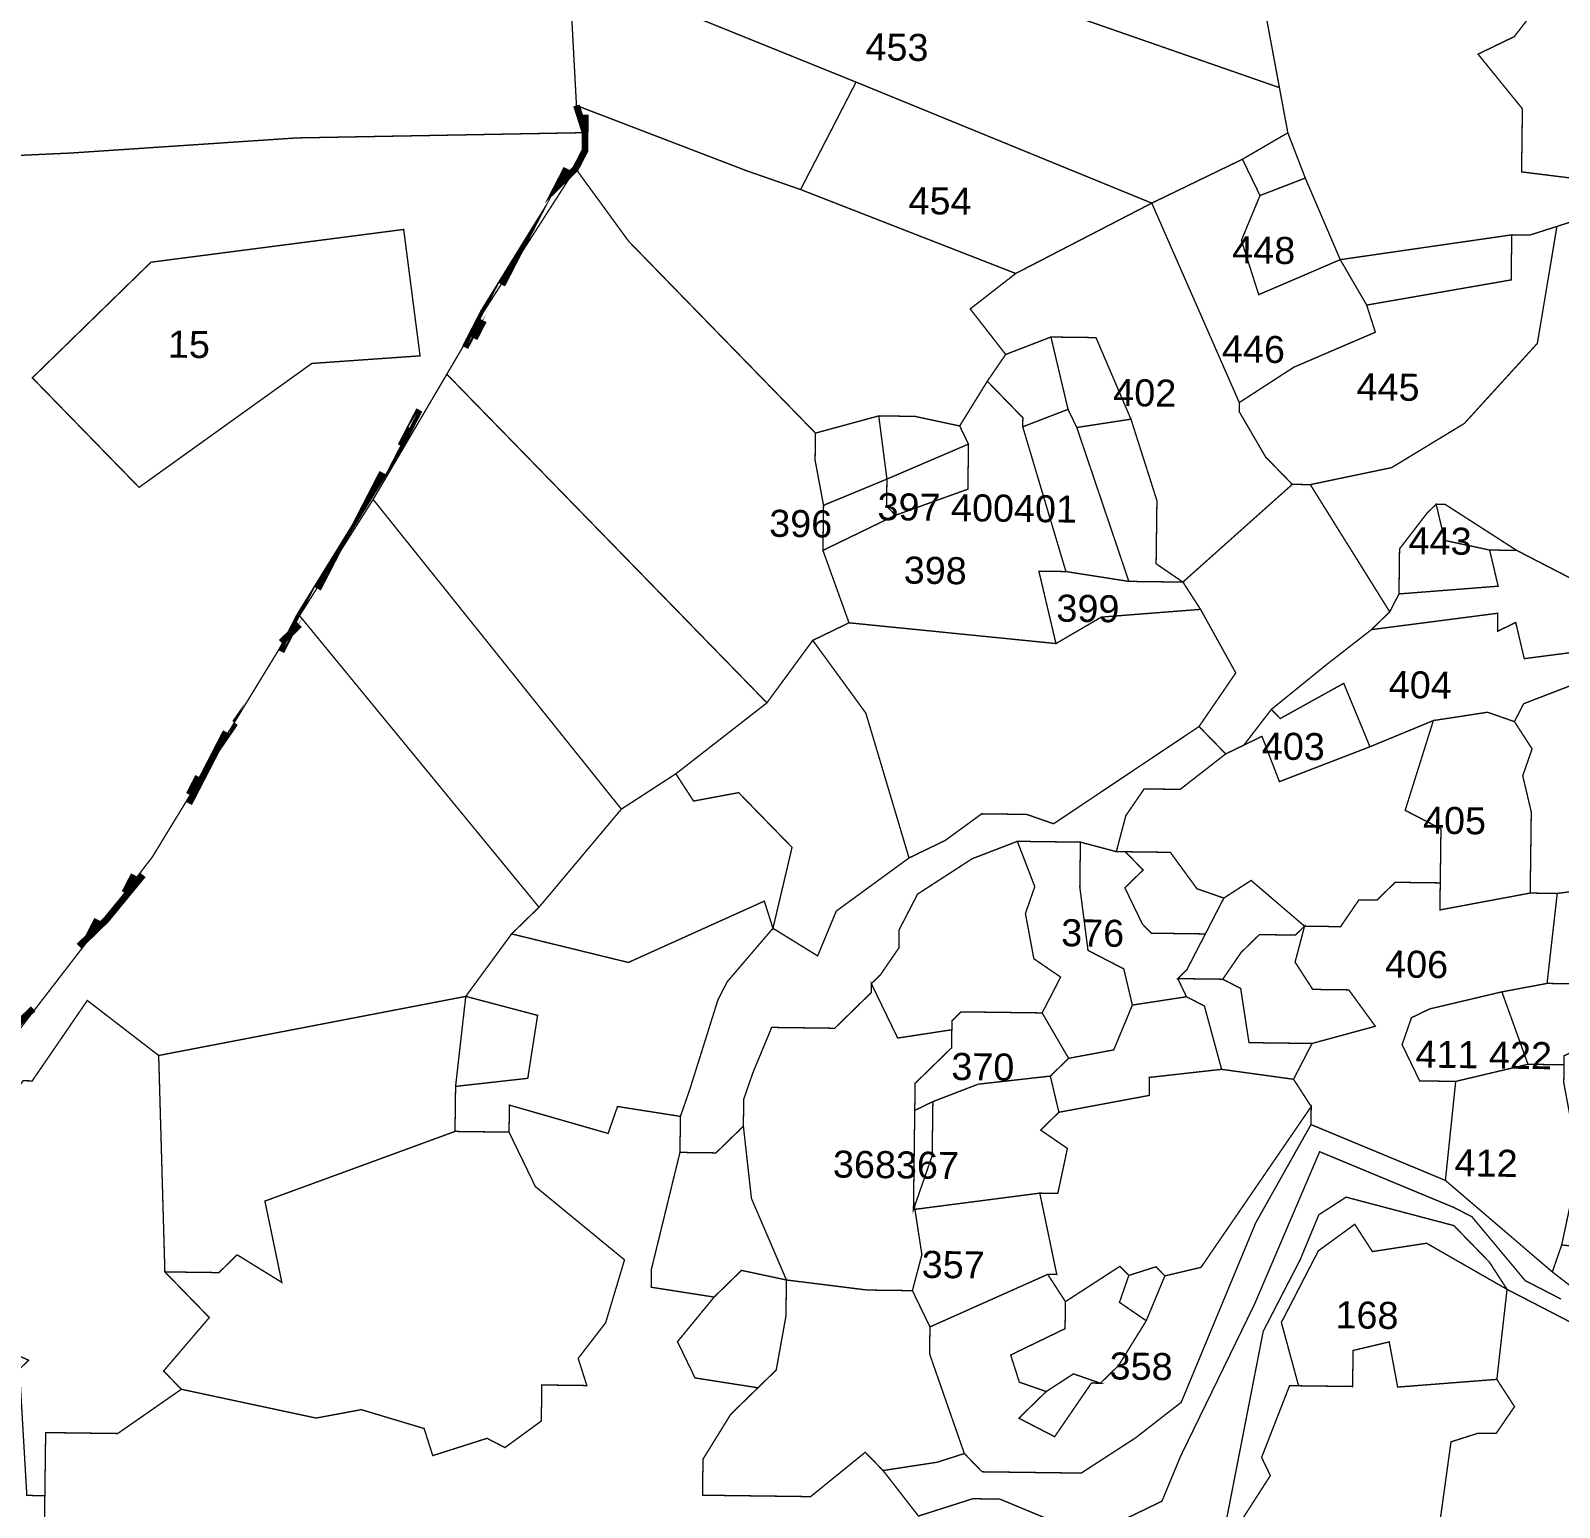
# Model space of a CAD drawing. Header units: metres. Extents: x 259278 to 277237, y 2171369 to 2185379.
# Drawn here: x 266817 to 267490, y 2172549 to 2173199 of the extents above; entities that cross this region are included whole.
import ezdxf

# ---------------------------------------------------------------- set-up
doc = ezdxf.new("R2010")
doc.units = ezdxf.units.M
doc.header["$MEASUREMENT"] = 0
for name, color, linetype in [('SURVEY NO.', 7, 'Continuous'), ('SURVEY PLOT BOUNDARY', 35, 'Continuous'), ('VILLAGE BOUNDARY', 212, 'Continuous')]:
    doc.layers.add(name, color=color, linetype=linetype)
doc.styles.add('PDF Arial', font='arial.ttf')

msp = doc.modelspace()

# ---------------------------------------------------------------- linework, layer by layer
at = {"layer": 'SURVEY PLOT BOUNDARY', "lineweight": 18, "const_width": 0.5947216958835666}
for points in [[(267281.99419415, 2173987.503391743), (267269.7403887808, 2173959.904528379), (267261.554095149, 2173940.18368268), (267216.554867357, 2173833.701440573), (267175.7262689173, 2173743.026746273), (267154.5637606978, 2173640.199754238), (267142.3616386056, 2173616.565695763), (267053.1888750494, 2173467.038022518), (267047.1607036293, 2173308.497376919), (267050.8152448833, 2173284.65694952), (267054.0054628551, 2173225.133266926), (267057.1955971122, 2173165.609503746), (267061.005022943, 2173153.663492203), (266934.0997024477, 2173151.349646568), (266834.8920453787, 2173144.709846497), (266767.4493983388, 2173141.622113228)], [(267508.7506611645, 2173131.97431922), (267473.1247073114, 2173136.403456688), (267473.4859119058, 2173164.157098293), (267453.9746246636, 2173188.203896284), (267469.9344904423, 2173195.927221537), (267482.0334937871, 2173211.631667137)], [(266767.4493983388, 2173141.622113228), (266834.8920453787, 2173144.709846497), (266934.0997024477, 2173151.349646568), (267061.005022943, 2173153.663492203), (267060.9018216431, 2173145.73388052), (267056.8343925476, 2173137.855862141), (267016.3669997752, 2173074.934891462), (267000.1491318047, 2173047.387619495), (266967.7132306993, 2172992.29307723), (266935.3290128708, 2172941.163339615), (266870.5089754462, 2172834.938975811), (266785.8163647354, 2172725.007852554)], [(267494.5877141356, 2172957.677635193), (267470.957479775, 2172969.881607533), (267439.502073735, 2172990.118376493), (267435.5378459394, 2172990.169969797), (267431.5221001208, 2172986.256756067), (267419.4231792986, 2172970.552309513), (267419.165176034, 2172950.728279591), (267415.0977469087, 2172942.850260973), (267380.1426015794, 2172998.821876049), (267415.9233573973, 2173006.287155867), (267447.8947700262, 2173025.698446274), (267480.0726678073, 2173060.968958855), (267488.6717667282, 2173112.408251762), (267500.6159681678, 2173116.2182796)], [(267516.618409723, 2172822.564594984), (267488.8175449371, 2172818.960936785), (267476.9250267446, 2172819.115714073), (267477.3894326389, 2172854.798967361), (267473.6316074729, 2172870.709784269), (267477.7506372333, 2172882.552608967), (267469.9770662487, 2172894.550211906), (267474.0444127023, 2172902.428231955), (267493.9685052037, 2172910.099881172)], [(266822.8781131506, 2172526.25154829), (266823.239317745, 2172554.005189896), (266823.6005223393, 2172581.758831263), (266855.314014256, 2172581.346090555), (266883.3211990297, 2172600.808973789), (266922.8597800434, 2172592.363437176), (266942.6290705502, 2172588.140668631), (266962.5015623271, 2172591.847512245), (266990.1476251483, 2172583.556752443), (266993.9570509791, 2172571.610741615), (267005.9011698067, 2172575.420770407), (267017.8452886343, 2172579.23079896), (267025.7220609486, 2172575.162807941), (267041.7335262597, 2172586.850856543), (267041.9399288893, 2172602.710080385), (267061.760820061, 2172602.45211792), (267057.9514768422, 2172614.398127794), (267070.0503976047, 2172630.102574348), (267078.3399762511, 2172657.75311327), (267058.7254877687, 2172673.870299339), (267039.1109991968, 2172689.987485409), (267027.5280849636, 2172713.931098223), (267027.6828869581, 2172725.825516224), (267071.1340124309, 2172713.363581419), (267075.2530422211, 2172725.206406355), (267102.9506230652, 2172720.880453587), (267102.8474217355, 2172712.950841665), (267102.7442204356, 2172705.021229982), (267090.1808937788, 2172653.633529902), (267090.0776924789, 2172645.703918219), (267117.7753559351, 2172641.377964497), (267101.6606056094, 2172621.760222673), (267109.3825759888, 2172605.797813654), (267137.0802394152, 2172601.47186017), (267125.0329193175, 2172589.732219696), (267112.8823152781, 2172570.062968016), (267112.6759126484, 2172554.203744173), (267160.2460679412, 2172553.584634304), (267184.2891901135, 2172573.099108458), (267192.1142792106, 2172565.066312551), (267207.7130219042, 2172545.035912514), (267231.6012595594, 2172552.65596962), (267243.4938603044, 2172552.501191378), (267282.9292399883, 2172536.126042843), (267314.8490519226, 2172551.572526693), (267323.0354281366, 2172571.293371439), (267355.6260497272, 2172638.28241539), (267384.2524423897, 2172705.322969675), (267443.4055119157, 2172680.760246992), (267451.28228423, 2172676.692255735), (267474.7061985433, 2172648.629058599), (267490.4596606195, 2172640.493077517)], [(267490.4596606195, 2172640.493077517), (267474.7061985433, 2172648.629058599), (267451.28228423, 2172676.692255735), (267443.4055119157, 2172680.760246992), (267384.2524423897, 2172705.322969675), (267355.6260497272, 2172638.28241539), (267323.0354281366, 2172571.293371439), (267314.8490519226, 2172551.572526693), (267282.9292399883, 2172536.126042843), (267243.4938603044, 2172552.501191378), (267231.6012595594, 2172552.65596962), (267207.7130219042, 2172545.035912514), (267192.1142792106, 2172565.066312551), (267215.9509987831, 2172568.721562862), (267227.8951176107, 2172572.531591654), (267235.72028929, 2172564.498794556), (267279.3262167871, 2172563.931277514), (267303.3177383542, 2172579.480945587), (267323.3450320661, 2172595.082206964), (267356.0904556215, 2172673.965668917), (267380.4430991709, 2172717.268979549), (267439.5961686671, 2172692.706256866), (267486.6503174007, 2172652.439087391), (267502.3521787822, 2172640.338300228)], [(267537.6170095801, 2172608.155437231), (267466.7262249291, 2172644.767437935), (267458.9526539445, 2172656.765040874), (267443.302310586, 2172672.830635071), (267395.8870398402, 2172685.344161749), (267383.8912377954, 2172677.56932807), (267375.7049441338, 2172657.848482609), (267359.4353918433, 2172626.336323023), (267342.4435140789, 2172539.316961527)], [(267342.3403127491, 2172531.387349844), (267362.5740091503, 2172562.847834826), (267358.7129826546, 2172570.829039812), (267371.0183061063, 2172602.39270997), (267374.9825338721, 2172602.341116905), (267398.7675702274, 2172602.031562328), (267398.973972857, 2172617.890786171), (267414.8823194504, 2172621.649221659), (267418.5884613693, 2172601.773599863), (267462.2459895313, 2172605.170888901), (267470.0195604861, 2172593.173285961), (267461.9363856018, 2172581.382053375), (267454.008095175, 2172581.48523736), (267442.063893795, 2172577.675209761), (267433.3099929094, 2172514.341498852)]]:
    msp.add_lwpolyline(points, dxfattribs=at)
for points in [[(267232.4541076124, 2173532.118144274), (267111.1035287976, 2173347.319957018), (267355.437777251, 2173233.106656313), (267366.5562844574, 2173173.479707718), (267153.4195225239, 2173247.632290363), (267050.8152448833, 2173284.65694952), (267047.1607036293, 2173308.497376919), (267053.1888750494, 2173467.038022518), (267142.3616386056, 2173616.565695763), (267173.7138433456, 2173588.399314642)], [(267366.5562844574, 2173173.479707718), (267370.2625089884, 2173153.60408473), (267350.2868158817, 2173141.967629433), (267310.3870303333, 2173122.659524679), (267180.2398911417, 2173175.904554844), (267109.2459051907, 2173204.586943388), (267054.0054628551, 2173225.133266926), (267050.8152448833, 2173284.65694952), (267153.4195225239, 2173247.632290363)], [(267482.3946983814, 2173239.385308743), (267482.0334937871, 2173211.631667137), (267469.9344904423, 2173195.927221537), (267453.9746246636, 2173188.203896284), (267473.4859119058, 2173164.157098293), (267473.1247073114, 2173136.403456688), (267508.7506611645, 2173131.97431922), (267500.6159681678, 2173116.2182796), (267488.6717667282, 2173112.408251762), (267476.7276478708, 2173108.598222971), (267468.7992749214, 2173108.701408148), (267393.3251361549, 2173097.787246943), (267377.9327961206, 2173133.676871061), (267370.2625089884, 2173153.60408473), (267366.5562844574, 2173173.479707718), (267355.437777251, 2173233.106656313), (267355.6441798806, 2173248.965880156), (267371.4493251443, 2173244.794703722), (267383.1870413423, 2173232.745508671), (267422.8804242909, 2173236.19438982), (267450.6812064946, 2173239.79804945)], [(267180.2398911417, 2173175.904554844), (267155.8356469572, 2173128.636437654), (267132.1538119614, 2173136.875604391), (267057.1955971122, 2173165.609503746), (267054.0054628551, 2173225.133266926), (267109.2459051907, 2173204.586943388)], [(267310.3870303333, 2173122.659524679), (267250.5115516186, 2173091.71496439), (267155.8356469572, 2173128.636437654), (267180.2398911417, 2173175.904554844)], [(267155.8356469572, 2173128.636437654), (267250.5115516186, 2173091.71496439), (267230.4842578471, 2173076.113703012), (267246.0829179585, 2173056.083304167), (267237.9997430146, 2173044.292071342), (267225.8492215276, 2173024.622818947), (267206.0799310505, 2173028.845587492), (267190.2232676744, 2173029.051956654), (267162.3708022535, 2173021.483492136), (267080.2067062259, 2173105.827858925), (267056.8343925476, 2173137.855862141), (267060.9018216431, 2173145.73388052), (267061.005022943, 2173153.663492203), (267057.1955971122, 2173165.609503746), (267132.1538119614, 2173136.875604391)], [(267377.9327961206, 2173133.676871061), (267358.008703649, 2173126.005221367), (267350.2868158817, 2173141.967629433), (267370.2625089884, 2173153.60408473)], [(267358.008703649, 2173126.005221367), (267349.8224099874, 2173106.284376144), (267357.4410964549, 2173082.392356396), (267393.3251361549, 2173097.787246943), (267404.959651053, 2173077.808440208), (267408.7689942718, 2173065.862430334), (267372.8850371242, 2173050.467538357), (267348.8935981691, 2173034.917869091), (267310.3870303333, 2173122.659524679), (267350.2868158817, 2173141.967629433)], [(267161.1839871705, 2172930.292955637), (267141.0018903315, 2172902.797194004), (267000.1491318047, 2173047.387619495), (267016.3669997752, 2173074.934891462), (267056.8343925476, 2173137.855862141), (267080.2067062259, 2173105.827858925), (267162.3708022535, 2173021.483492136), (267162.2160002589, 2173009.589074373), (267165.9221422076, 2172989.713453054), (267165.664138943, 2172969.889423132), (267177.1438518167, 2172938.016198397)], [(267393.3251361549, 2173097.787246943), (267357.4410964549, 2173082.392356396), (267349.8224099874, 2173106.284376144), (267358.008703649, 2173126.005221367), (267377.9327961206, 2173133.676871061)], [(267348.8935981691, 2173034.917869091), (267348.841997534, 2173030.953063011), (267360.4765124321, 2173010.974256277), (267372.2142286003, 2172998.925061226), (267324.0764661133, 2172955.931305885), (267312.2871492803, 2172964.015695095), (267312.6483538747, 2172991.769336462), (267301.2202415764, 2173027.607367277), (267285.8279015422, 2173063.496990919), (267266.0070103705, 2173063.754953384), (267246.0829179585, 2173056.083304167), (267230.4842578471, 2173076.113703012), (267250.5115516186, 2173091.71496439), (267310.3870303333, 2173122.659524679)], [(266869.9503920376, 2173096.66784358), (266817.7452830374, 2173045.796068668), (266864.6962304413, 2172997.599287033), (266940.7380590141, 2173052.126312494), (266988.3597323596, 2173055.472009659), (266981.1538511515, 2173111.082477093)], [(266869.9503920376, 2173096.66784358), (266981.1538511515, 2173111.082477093), (266988.3597323596, 2173055.472009659), (266940.7380590141, 2173052.126312494), (266864.6962304413, 2172997.599287033), (266817.7452830374, 2173045.796068668)], [(267380.1426015794, 2172998.821876049), (267372.2142286003, 2172998.925061226), (267360.4765124321, 2173010.974256277), (267348.841997534, 2173030.953063011), (267348.8935981691, 2173034.917869091), (267372.8850371242, 2173050.467538357), (267408.7689942718, 2173065.862430334), (267404.959651053, 2173077.808440208), (267468.5412716568, 2173088.877378702), (267468.7992749214, 2173108.701408148), (267476.7276478708, 2173108.598222971), (267488.6717667282, 2173112.408251762), (267480.0726678073, 2173060.968958855), (267447.8947700262, 2173025.698446274), (267415.9233573973, 2173006.287155867)], [(267404.959651053, 2173077.808440208), (267393.3251361549, 2173097.787246943), (267468.7992749214, 2173108.701408148), (267468.5412716568, 2173088.877378702)], [(267273.52257815, 2173031.933320522), (267253.5984856486, 2173024.261671305), (267253.6500863135, 2173028.226477385), (267237.9997430146, 2173044.292071342), (267246.0829179585, 2173056.083304167), (267266.0070103705, 2173063.754953384)], [(267301.2202415764, 2173027.607367277), (267277.3835220039, 2173023.952116728), (267273.52257815, 2173031.933320522), (267266.0070103705, 2173063.754953384), (267285.8279015422, 2173063.496990919)], [(267141.0018903315, 2172902.797194004), (267100.9473028183, 2172871.594671249), (267076.9558638632, 2172856.045002222), (266967.7132306993, 2172992.29307723), (267000.1491318047, 2173047.387619495)], [(267253.5984856486, 2173024.261671305), (267272.5937663317, 2172960.566813946), (267260.7012481391, 2172960.721591234), (267268.2168158889, 2172928.899958372), (267177.1438518167, 2172938.016198397), (267165.664138943, 2172969.889423132), (267197.5839508474, 2172985.335907221), (267229.4522447288, 2172996.817584276), (267229.7102480233, 2173016.641614199), (267225.8492215276, 2173024.622818947), (267237.9997430146, 2173044.292071342), (267253.6500863135, 2173028.226477385)], [(267193.8262082934, 2173001.246723175), (267165.9221422076, 2172989.713453054), (267162.2160002589, 2173009.589074373), (267162.3708022535, 2173021.483492136), (267190.2232676744, 2173029.051956654)], [(267225.8492215276, 2173024.622818947), (267229.7102480233, 2173016.641614199), (267193.8262082934, 2173001.246723175), (267190.2232676744, 2173029.051956654), (267206.0799310505, 2173028.845587492)], [(267300.2914297879, 2172956.240860224), (267272.5937663317, 2172960.566813946), (267253.5984856486, 2173024.261671305), (267273.52257815, 2173031.933320522), (267277.3835220039, 2173023.952116728)], [(267324.0764661133, 2172955.931305885), (267300.2914297879, 2172956.240860224), (267277.3835220039, 2173023.952116728), (267301.2202415764, 2173027.607367277), (267312.6483538747, 2172991.769336462), (267312.2871492803, 2172964.015695095)], [(267197.5839508474, 2172985.335907221), (267193.6714063287, 2172989.352305412), (267193.8262082934, 2173001.246723175), (267229.7102480233, 2173016.641614199), (267229.4522447288, 2172996.817584276)], [(267197.5839508474, 2172985.335907221), (267165.664138943, 2172969.889423132), (267165.9221422076, 2172989.713453054), (267193.8262082934, 2173001.246723175), (267193.6714063287, 2172989.352305412)], [(267415.0977469087, 2172942.850260973), (267407.0661726296, 2172935.023834229), (267387.0388788581, 2172919.42257309), (267362.9958381653, 2172899.908015251), (267350.8969174027, 2172884.203568697), (267342.9169437289, 2172880.341948032), (267331.179227531, 2172892.391143084), (267347.3455785215, 2172915.973690987), (267331.8500371277, 2172943.933702946), (267324.0764661133, 2172955.931305885), (267372.2142286003, 2172998.925061226), (267380.1426015794, 2172998.821876049)], [(267076.9558638632, 2172856.045002222), (267040.710619539, 2172812.896469593), (266935.3290128708, 2172941.163339615), (266967.7132306993, 2172992.29307723)], [(267459.0649615824, 2172970.036384583), (267462.8227041662, 2172954.125568867), (267419.165176034, 2172950.728279591), (267419.4231792986, 2172970.552309513), (267431.5221001208, 2172986.256756067), (267435.5378459394, 2172990.169969797), (267439.2956711054, 2172974.259152889)], [(267470.957479775, 2172969.881607533), (267459.0649615824, 2172970.036384583), (267439.2956711054, 2172974.259152889), (267435.5378459394, 2172990.169969797), (267439.502073735, 2172990.118376493)], [(267470.957479775, 2172969.881607533), (267494.5877141356, 2172957.677635193), (267502.1032818854, 2172925.856002331), (267474.3024170697, 2172922.252344131), (267470.5446745455, 2172938.163159847), (267462.5647009015, 2172934.301539183), (267462.6679022014, 2172942.231151104), (267407.0661726296, 2172935.023834229), (267415.0977469087, 2172942.850260973), (267419.165176034, 2172950.728279591), (267462.8227041662, 2172954.125568867), (267459.0649615824, 2172970.036384583)], [(267324.0764661133, 2172955.931305885), (267331.8500371277, 2172943.933702946), (267288.1925090253, 2172940.53641367), (267268.2168158889, 2172928.899958372), (267260.7012481391, 2172960.721591234), (267272.5937663317, 2172960.566813946), (267300.2914297879, 2172956.240860224)], [(267040.710619539, 2172812.896469593), (267028.6632994115, 2172801.15682888), (267008.4812036753, 2172773.661149979), (266873.3379062414, 2172747.66165328), (266841.9341008663, 2172771.863228559), (266817.684658587, 2172736.48952961), (266813.7204308212, 2172736.541122675), (266789.5225892365, 2172705.132229805), (266785.455160141, 2172697.254210949), (266757.757579267, 2172701.580163479), (266773.8206452429, 2172717.233017921), (266785.8163647354, 2172725.007852554), (266870.5089754462, 2172834.938975811), (266935.3290128708, 2172941.163339615)], [(267177.1438518167, 2172938.016198397), (267268.2168158889, 2172928.899958372), (267288.1925090253, 2172940.53641367), (267331.8500371277, 2172943.933702946), (267347.3455785215, 2172915.973690987), (267331.179227531, 2172892.391143084), (267267.1848016977, 2172849.603757143), (267255.3438015878, 2172853.723341227), (267235.5229104459, 2172853.981303692), (267219.5114450753, 2172842.293255329), (267203.5514978468, 2172834.570013762), (267184.5562171638, 2172898.26487112), (267161.1839871705, 2172930.292955637)], [(267502.1032818854, 2172925.856002331), (267505.9642257392, 2172917.874798536), (267493.9685052037, 2172910.099881172), (267474.0444127023, 2172902.428231955), (267469.9770662487, 2172894.550211906), (267458.136148721, 2172898.669795036), (267434.2994291186, 2172895.014544725), (267406.3953630328, 2172883.481274366), (267394.8640494943, 2172911.38969326), (267366.908465296, 2172895.891616106), (267362.9958381653, 2172899.908015251), (267387.0388788581, 2172919.42257309), (267407.0661726296, 2172935.023834229), (267462.6679022014, 2172942.231151104), (267462.5647009015, 2172934.301539183), (267470.5446745455, 2172938.163159847), (267474.3024170697, 2172922.252344131)], [(267143.6760191619, 2172803.625453472), (267152.0687980354, 2172839.205521822), (267128.5933656394, 2172863.303911924), (267108.7208738029, 2172859.59706831), (267100.9473028183, 2172871.594671249), (267141.0018903315, 2172902.797194004), (267161.1839871705, 2172930.292955637), (267184.5562171638, 2172898.26487112), (267203.5514978468, 2172834.570013762), (267171.5284846127, 2172811.193917751), (267163.3421083391, 2172791.473073244)], [(267406.3953630328, 2172883.481274366), (267366.5472607017, 2172868.137974501), (267358.8768910468, 2172888.0651896), (267350.8969174027, 2172884.203568697), (267362.9958381653, 2172899.908015251), (267366.908465296, 2172895.891616106), (267394.8640494943, 2172911.38969326)], [(267469.9770662487, 2172894.550211906), (267477.7506372333, 2172882.552608967), (267473.6316074729, 2172870.709784269), (267477.3894326389, 2172854.798967361), (267476.9250267446, 2172819.115714073), (267437.1800431609, 2172811.702026844), (267437.3348451257, 2172823.596444607), (267437.6444490552, 2172847.385280371), (267421.8909043968, 2172855.521262407), (267434.2994291186, 2172895.014544725), (267458.136148721, 2172898.669795036)], [(267342.9169437289, 2172880.341948032), (267322.8896499574, 2172864.740686893), (267307.0329866111, 2172864.947056055), (267298.9498116672, 2172853.155823231), (267294.7791812718, 2172837.34819293), (267278.9741185606, 2172841.519367933), (267263.1173725724, 2172841.725738287), (267251.2248544097, 2172841.880515575), (267231.3007619679, 2172834.208866119), (267207.3093230128, 2172818.659196854), (267199.1745474041, 2172802.903158426), (267199.0713461041, 2172794.973546505), (267190.9881711602, 2172783.182313919), (267186.972425282, 2172779.269099712), (267186.9208246469, 2172775.304293871), (267170.8576760888, 2172759.651440382), (267143.108411938, 2172760.012588024), (267134.9220356941, 2172740.291743517), (267130.803088516, 2172728.448917866), (267130.6482865512, 2172716.554500103), (267126.6325407326, 2172712.641286135), (267118.6009664237, 2172704.814859629), (267110.6725934446, 2172704.918044806), (267102.7442204356, 2172705.021229982), (267102.8474217355, 2172712.950841665), (267102.9506230652, 2172720.880453587), (267107.0696528256, 2172732.723278284), (267119.4781775773, 2172772.216560602), (267123.5455240607, 2172780.094580173), (267143.6760191619, 2172803.625453472), (267163.3421083391, 2172791.473073244), (267171.5284846127, 2172811.193917751), (267203.5514978468, 2172834.570013762), (267219.5114450753, 2172842.293255329), (267235.5229104459, 2172853.981303692), (267255.3438015878, 2172853.723341227), (267267.1848016977, 2172849.603757143), (267331.179227531, 2172892.391143084)], [(267437.3348451257, 2172823.596444607), (267417.5139539838, 2172823.854407072), (267409.4823796749, 2172816.027980328), (267401.5540066957, 2172816.131165504), (267393.4708317816, 2172804.339932919), (267377.6141683757, 2172804.546302319), (267354.0870527625, 2172824.679887533), (267342.0913332403, 2172816.9050529), (267330.2504157424, 2172821.024636269), (267318.5643002093, 2172837.038637161), (267298.7434090376, 2172837.296599627), (267294.7791812718, 2172837.34819293), (267298.9498116672, 2172853.155823231), (267307.0329866111, 2172864.947056055), (267322.8896499574, 2172864.740686893), (267342.9169437289, 2172880.341948032), (267350.8969174027, 2172884.203568697), (267358.8768910468, 2172888.0651896), (267366.5472607017, 2172868.137974501), (267406.3953630328, 2172883.481274366), (267434.2994291186, 2172895.014544725), (267421.8909043968, 2172855.521262407), (267437.6444490552, 2172847.385280371)], [(267143.6760191619, 2172803.625453472), (267139.8666759133, 2172815.571463346), (267080.0427978933, 2172788.591709137), (267028.6632994115, 2172801.15682888), (267040.710619539, 2172812.896469593), (267076.9558638632, 2172856.045002222), (267100.9473028183, 2172871.594671249), (267108.7208738029, 2172859.59706831), (267128.5933656394, 2172863.303911924), (267152.0687980354, 2172839.205521822)], [(267222.3919765353, 2172758.980738401), (267198.555339545, 2172755.325487137), (267186.972425282, 2172779.269099712), (267190.9881711602, 2172783.182313919), (267199.0713461041, 2172794.973546505), (267199.1745474041, 2172802.903158426), (267207.3093230128, 2172818.659196854), (267231.3007619679, 2172834.208866119), (267251.2248544097, 2172841.880515575), (267258.8952241242, 2172821.953300714), (267254.7761943638, 2172810.110476017), (267258.482418865, 2172790.234853029), (267270.2717357576, 2172782.150464058), (267262.136960119, 2172766.394425392), (267246.2802967727, 2172766.600794792), (267226.4594056308, 2172766.858757257), (267222.4435772002, 2172762.945544481)], [(267301.8303430974, 2172769.84330678), (267293.6439668238, 2172750.122462034), (267273.7714750469, 2172746.41561842), (267262.136960119, 2172766.394425392), (267270.2717357576, 2172782.150464058), (267258.482418865, 2172790.234853029), (267254.7761943638, 2172810.110476017), (267258.8952241242, 2172821.953300714), (267251.2248544097, 2172841.880515575), (267263.1173725724, 2172841.725738287), (267278.9741185606, 2172841.519367933), (267278.7161152959, 2172821.695338249), (267282.3190558851, 2172793.890104532), (267298.0726005137, 2172785.754122257)], [(267325.66706267, 2172773.498556852), (267301.8303430974, 2172769.84330678), (267298.0726005137, 2172785.754122257), (267282.3190558851, 2172793.890104532), (267278.7161152959, 2172821.695338249), (267278.9741185606, 2172841.519367933), (267294.7791812718, 2172837.34819293), (267298.7434090376, 2172837.296599627), (267306.5685807168, 2172829.26380229), (267298.537006408, 2172821.437375784), (267306.2589767873, 2172805.474966764), (267310.1715213358, 2172801.45856905), (267333.9565576613, 2172801.149014473), (267325.8218646348, 2172785.392974615), (267321.8060362041, 2172781.479762077)], [(267631.373126179, 2172805.209189892), (267623.393152535, 2172801.347568989), (267599.5565155447, 2172797.692317724), (267579.7872250378, 2172801.915086031), (267567.8947069049, 2172802.069863081), (267532.2170698047, 2172802.5341959), (267524.1338948309, 2172790.742963314), (267527.9433206618, 2172778.796952486), (267500.0908552408, 2172771.228488207), (267496.2299113572, 2172779.20969224), (267484.3373105824, 2172779.364470482), (267488.8175449371, 2172818.960936785), (267516.618409723, 2172822.564594984), (267520.6341555417, 2172826.477808714), (267564.3432843685, 2172833.83990407), (267608.0524957478, 2172841.201997757), (267611.7070370317, 2172817.36157012)], [(267342.0913332403, 2172816.9050529), (267333.9565576613, 2172801.149014473), (267310.1715213358, 2172801.45856905), (267306.2589767873, 2172805.474966764), (267298.537006408, 2172821.437375784), (267306.5685807168, 2172829.26380229), (267298.7434090376, 2172837.296599627), (267318.5643002093, 2172837.038637161), (267330.2504157424, 2172821.024636269)], [(267377.6141683757, 2172804.546302319), (267373.5983399451, 2172800.633089542), (267365.670049578, 2172800.736273766), (267357.7416765988, 2172800.839458942), (267349.7101023197, 2172793.013032198), (267341.626927346, 2172781.221799612), (267321.8060362041, 2172781.479762077), (267325.8218646348, 2172785.392974615), (267333.9565576613, 2172801.149014473), (267342.0913332403, 2172816.9050529), (267354.0870527625, 2172824.679887533)], [(267437.3348451257, 2172823.596444607), (267437.1800431609, 2172811.702026844), (267476.9250267446, 2172819.115714073), (267488.8175449371, 2172818.960936785), (267484.3373105824, 2172779.364470482), (267464.4648187757, 2172775.657626867), (267432.6482081413, 2172768.140754938), (267424.6682345271, 2172764.279134035), (267420.549287349, 2172752.436308146), (267428.2712577283, 2172736.473899126), (267444.1279210746, 2172736.267529964), (267439.5961686671, 2172692.706256866), (267380.4430991709, 2172717.268979549), (267380.5463004708, 2172725.198591471), (267372.7727294564, 2172737.19619441), (267380.9075050652, 2172752.952233076), (267408.759970516, 2172760.520697355), (267397.0738549232, 2172776.534698248), (267381.2171089947, 2172776.741068602), (267373.4435379803, 2172788.738671541), (267377.6141683757, 2172804.546302319), (267393.4708317816, 2172804.339932919), (267401.5540066957, 2172816.131165504), (267409.4823796749, 2172816.027980328), (267417.5139539838, 2172823.854407072)], [(267004.0009693205, 2172734.064683437), (267035.7660618722, 2172737.61674881), (267040.09141168, 2172765.318798304), (267008.4812036753, 2172773.661149979), (267028.6632994115, 2172801.15682888), (267080.0427978933, 2172788.591709137), (267139.8666759133, 2172815.571463346), (267143.6760191619, 2172803.625453472), (267123.5455240607, 2172780.094580173), (267119.4781775773, 2172772.216560602), (267107.0696528256, 2172732.723278284), (267102.9506230652, 2172720.880453587), (267075.2530422211, 2172725.206406355), (267071.1340124309, 2172713.363581419), (267027.6828869581, 2172725.825516224), (267027.5280849636, 2172713.931098223), (267003.7429660261, 2172714.240653753)], [(267380.9075050652, 2172752.952233076), (267353.1582409441, 2172753.313380718), (267349.5036996901, 2172777.153808355), (267341.626927346, 2172781.221799612), (267349.7101023197, 2172793.013032198), (267357.7416765988, 2172800.839458942), (267365.670049578, 2172800.736273766), (267373.5983399451, 2172800.633089542), (267377.6141683757, 2172804.546302319), (267373.4435379803, 2172788.738671541), (267381.2171089947, 2172776.741068602), (267397.0738549232, 2172776.534698248), (267408.759970516, 2172760.520697355)], [(267149.5919665396, 2172648.894836664), (267134.1996265352, 2172684.784460545), (267130.6482865512, 2172716.554500103), (267130.803088516, 2172728.448917866), (267134.9220356941, 2172740.291743517), (267143.108411938, 2172760.012588024), (267170.8576760888, 2172759.651440382), (267186.9208246469, 2172775.304293871), (267186.972425282, 2172779.269099712), (267198.555339545, 2172755.325487137), (267222.3919765353, 2172758.980738401), (267222.2887752354, 2172751.05112648), (267218.2730293572, 2172747.13791275), (267206.2257092595, 2172735.398272276), (267206.0709072948, 2172723.503854513), (267205.5549007356, 2172683.855795145), (267209.2094419897, 2172660.01536727), (267205.0388941765, 2172644.207735777), (267185.2180030048, 2172644.465698004)], [(267372.7727294564, 2172737.19619441), (267341.1109207869, 2172741.573740244), (267333.5437524021, 2172769.430567026), (267325.66706267, 2172773.498556852), (267321.8060362041, 2172781.479762077), (267341.626927346, 2172781.221799612), (267349.5036996901, 2172777.153808355), (267353.1582409441, 2172753.313380718), (267380.9075050652, 2172752.952233076)], [(267500.0908552408, 2172771.228488207), (267499.8328519464, 2172751.404458523), (267491.8528783023, 2172747.54283762), (267491.8012776673, 2172743.578031778), (267475.9446142912, 2172743.784401178), (267464.4648187757, 2172775.657626867), (267484.3373105824, 2172779.364470482), (267496.2299113572, 2172779.20969224)], [(266876.0637182891, 2172652.454717636), (266895.6266050637, 2172632.372642994), (266875.4961100221, 2172608.841769695), (266883.3211990297, 2172600.808973789), (266855.314014256, 2172581.346090555), (266823.6005223393, 2172581.758831263), (266823.239317745, 2172554.005189896), (266815.311027348, 2172554.108374119), (266812.069208771, 2172609.667250156), (266816.0850372016, 2172613.580462933), (266780.6138027012, 2172629.904019594), (266756.9319677055, 2172638.143185854), (266809.2918797135, 2172700.909461498), (266789.5225892365, 2172705.132229805), (266813.7204308212, 2172736.541122675), (266817.684658587, 2172736.48952961), (266841.9341008663, 2172771.863228559), (266873.3379062414, 2172747.66165328)], [(267004.0009693205, 2172734.064683437), (267003.7429660261, 2172714.240653753), (266920.0824509859, 2172683.605648279), (266927.5464181006, 2172647.819209814), (266907.8803289235, 2172659.971589804), (266899.8487546146, 2172652.145163059), (266876.0637182891, 2172652.454717636), (266873.3379062414, 2172747.66165328), (267008.4812036753, 2172773.661149979)], [(267004.0009693205, 2172734.064683437), (267008.4812036753, 2172773.661149979), (267040.09141168, 2172765.318798304), (267035.7660618722, 2172737.61674881)], [(267341.1109207869, 2172741.573740244), (267309.3459108174, 2172738.021673918), (267309.2427095175, 2172730.092061996), (267269.4977259338, 2172722.678375006), (267265.7399833202, 2172738.589190722), (267273.7714750469, 2172746.41561842), (267293.6439668238, 2172750.122462034), (267301.8303430974, 2172769.84330678), (267325.66706267, 2172773.498556852), (267333.5437524021, 2172769.430567026)], [(267475.9446142912, 2172743.784401178), (267444.1279210746, 2172736.267529964), (267428.2712577283, 2172736.473899126), (267420.549287349, 2172752.436308146), (267424.6682345271, 2172764.279134035), (267432.6482081413, 2172768.140754938), (267464.4648187757, 2172775.657626867)], [(267262.136960119, 2172766.394425392), (267273.7714750469, 2172746.41561842), (267265.7399833202, 2172738.589190722), (267233.9748907983, 2172735.037125587), (267214.0507982969, 2172727.365476131), (267206.0709072948, 2172723.503854513), (267206.2257092595, 2172735.398272276), (267218.2730293572, 2172747.13791275), (267222.2887752354, 2172751.05112648), (267222.3919765353, 2172758.980738401), (267222.4435772002, 2172762.945544481), (267226.4594056308, 2172766.858757257), (267246.2802967727, 2172766.600794792)], [(267491.6980763376, 2172735.648419857), (267495.4043008685, 2172715.772797108), (267494.9914956093, 2172684.054349661), (267490.769264549, 2172664.281913042), (267486.6503174007, 2172652.439087391), (267439.5961686671, 2172692.706256866), (267444.1279210746, 2172736.267529964), (267475.9446142912, 2172743.784401178), (267491.8012776673, 2172743.578031778)], [(267269.4977259338, 2172722.678375006), (267261.4661515951, 2172714.851948261), (267273.2554684877, 2172706.767559052), (267269.0333200097, 2172686.995121479), (267261.1049470007, 2172687.098306656), (267205.5033000708, 2172679.890989065), (267213.7411943674, 2172703.576640606), (267214.0507982969, 2172727.365476131), (267233.9748907983, 2172735.037125587), (267265.7399833202, 2172738.589190722)], [(267380.5463004708, 2172725.198591471), (267332.0473333895, 2172654.451194763), (267316.1390693784, 2172650.692757845), (267312.2264422774, 2172654.709157228), (267300.28232342, 2172650.899128437), (267296.3697788715, 2172654.91552639), (267272.3782573342, 2172639.365858078), (267264.6047689021, 2172651.363460064), (267268.5689141154, 2172651.311867952), (267261.1049470007, 2172687.098306656), (267269.0333200097, 2172686.995121479), (267273.2554684877, 2172706.767559052), (267261.4661515951, 2172714.851948261), (267269.4977259338, 2172722.678375006), (267309.2427095175, 2172730.092061996), (267309.3459108174, 2172738.021673918), (267341.1109207869, 2172741.573740244), (267372.7727294564, 2172737.19619441)], [(267206.0709072948, 2172723.503854513), (267214.0507982969, 2172727.365476131), (267213.7411943674, 2172703.576640606), (267205.5033000708, 2172679.890989065), (267205.5549007356, 2172683.855795145)], [(267380.4430991709, 2172717.268979549), (267356.0904556215, 2172673.965668917), (267323.3450320661, 2172595.082206964), (267303.3177383542, 2172579.480945587), (267279.3262167871, 2172563.931277514), (267235.72028929, 2172564.498794556), (267227.8951176107, 2172572.531591654), (267212.6059788764, 2172616.350827217), (267212.7607808411, 2172628.245245218), (267264.6047689021, 2172651.363460064), (267272.3782573342, 2172639.365858078), (267272.2234542966, 2172627.471357822), (267248.2836159766, 2172615.886494398), (267252.0929591954, 2172603.940484524), (267263.9339593053, 2172599.82090044), (267251.8865565658, 2172588.08126092), (267267.640101254, 2172579.945278406), (267283.8064511418, 2172603.527743816), (267287.7705962956, 2172603.476151705), (267295.8021705747, 2172611.302578449), (267307.9526920617, 2172630.971831083), (267316.1390693784, 2172650.692757845), (267332.0473333895, 2172654.451194763), (267380.5463004708, 2172725.198591471)], [(267149.5919665396, 2172648.894836664), (267129.8226760626, 2172653.117604971), (267117.7753559351, 2172641.377964497), (267090.0776924789, 2172645.703918219), (267090.1808937788, 2172653.633529902), (267102.7442204356, 2172705.021229982), (267110.6725934446, 2172704.918044806), (267118.6009664237, 2172704.814859629), (267126.6325407326, 2172712.641286135), (267130.6482865512, 2172716.554500103), (267134.1996265352, 2172684.784460545)], [(266883.3211990297, 2172600.808973789), (266875.4961100221, 2172608.841769695), (266895.6266050637, 2172632.372642994), (266876.0637182891, 2172652.454717636), (266899.8487546146, 2172652.145163059), (266907.8803289235, 2172659.971589804), (266927.5464181006, 2172647.819209814), (266920.0824509859, 2172683.605648279), (267003.7429660261, 2172714.240653753), (267027.5280849636, 2172713.931098223), (267039.1109991968, 2172689.987485409), (267058.7254877687, 2172673.870299339), (267078.3399762511, 2172657.75311327), (267070.0503976047, 2172630.102574348), (267057.9514768422, 2172614.398127794), (267061.760820061, 2172602.45211792), (267041.9399288893, 2172602.710080385), (267041.7335262597, 2172586.850856543), (267025.7220609486, 2172575.162807941), (267017.8452886343, 2172579.23079896), (267005.9011698067, 2172575.420770407), (266993.9570509791, 2172571.610741615), (266990.1476251483, 2172583.556752443), (266962.5015623271, 2172591.847512245), (266942.6290705502, 2172588.140668631), (266922.8597800434, 2172592.363437176)], [(267264.6047689021, 2172651.363460064), (267212.7607808411, 2172628.245245218), (267205.0388941765, 2172644.207735777), (267209.2094419897, 2172660.01536727), (267205.5549007356, 2172683.855795145), (267205.5033000708, 2172679.890989065), (267261.1049470007, 2172687.098306656), (267268.5689141154, 2172651.311867952)], [(267466.7262249291, 2172644.767437935), (267431.3065910935, 2172665.055800438), (267407.4699541032, 2172661.400548697), (267399.6963830888, 2172673.398151875), (267383.6848351657, 2172661.710104227), (267367.4153654873, 2172630.197943687), (267374.9825338721, 2172602.341116905), (267371.0183061063, 2172602.39270997), (267358.7129826546, 2172570.829039812), (267362.5740091503, 2172562.847834826), (267342.3403127491, 2172531.387349844), (267342.391913414, 2172535.352155685), (267342.4435140789, 2172539.316961527), (267359.4353918433, 2172626.336323023), (267375.7049441338, 2172657.848482609), (267383.8912377954, 2172677.56932807), (267395.8870398402, 2172685.344161749), (267443.302310586, 2172672.830635071), (267458.9526539445, 2172656.765040874)], [(267545.854986459, 2172631.84108758), (267522.1214692593, 2172636.115531683), (267502.3521787822, 2172640.338300228), (267486.6503174007, 2172652.439087391), (267490.769264549, 2172664.281913042), (267538.2878191769, 2172659.697996855), (267542.5615682602, 2172683.435240746), (267554.454169035, 2172683.280462265)], [(267466.7262249291, 2172644.767437935), (267462.2459895313, 2172605.170888901), (267418.5884613693, 2172601.773599863), (267414.8823194504, 2172621.649221659), (267398.973972857, 2172617.890786171), (267398.7675702274, 2172602.031562328), (267374.9825338721, 2172602.341116905), (267367.4153654873, 2172630.197943687), (267383.6848351657, 2172661.710104227), (267399.6963830888, 2172673.398151875), (267407.4699541032, 2172661.400548697), (267431.3065910935, 2172665.055800438)], [(267137.0802394152, 2172601.47186017), (267109.3825759888, 2172605.797813654), (267101.6606056094, 2172621.760222673), (267117.7753559351, 2172641.377964497), (267129.8226760626, 2172653.117604971), (267149.5919665396, 2172648.894836664), (267149.3855628669, 2172633.035530329), (267145.1118137538, 2172609.298286676)], [(267300.28232342, 2172650.899128437), (267296.1633762419, 2172639.056302547), (267307.9526920617, 2172630.971831083), (267295.8021705747, 2172611.302578449), (267287.7705962956, 2172603.476151705), (267275.9296788275, 2172607.595734835), (267263.9339593053, 2172599.82090044), (267252.0929591954, 2172603.940484524), (267248.2836159766, 2172615.886494398), (267272.2234542966, 2172627.471357822), (267272.3782573342, 2172639.365858078), (267296.3697788715, 2172654.91552639)], [(267307.9526920617, 2172630.971831083), (267296.1633762419, 2172639.056302547), (267300.28232342, 2172650.899128437), (267312.2264422774, 2172654.709157228), (267316.1390693784, 2172650.692757845)], [(267205.0388941765, 2172644.207735777), (267212.7607808411, 2172628.245245218), (267212.6059788764, 2172616.350827217), (267227.8951176107, 2172572.531591654), (267215.9509987831, 2172568.721562862), (267192.1142792106, 2172565.066312551), (267184.2891901135, 2172573.099108458), (267160.2460679412, 2172553.584634304), (267112.6759126484, 2172554.203744173), (267112.8823152781, 2172570.062968016), (267125.0329193175, 2172589.732219696), (267137.0802394152, 2172601.47186017), (267145.1118137538, 2172609.298286676), (267149.3855628669, 2172633.035530329), (267149.5919665396, 2172648.894836664), (267185.2180030048, 2172644.465698004)], [(267595.8412672877, 2172512.226207495), (267520.5218478739, 2172513.206465006), (267457.0434285998, 2172510.067138433), (267433.3099929094, 2172514.341498852), (267442.063893795, 2172577.675209761), (267454.008095175, 2172581.48523736), (267461.9363856018, 2172581.382053375), (267470.0195604861, 2172593.173285961), (267462.2459895313, 2172605.170888901), (267466.7262249291, 2172644.767437935), (267537.6170095801, 2172608.155437231), (267545.5453825295, 2172608.052252054), (267580.7069304883, 2172567.939861059), (267656.1295512021, 2172574.889214993), (267663.7999208868, 2172554.96200037), (267607.6821848154, 2172508.106624126)], [(266823.239317745, 2172554.005189896), (266822.8781131506, 2172526.25154829), (266821.8977006972, 2172450.920235157), (266790.1842913926, 2172451.332974911), (266786.7361527383, 2172491.03262639), (266783.2363308668, 2172526.767473221), (266779.7881922126, 2172566.467124701), (266812.069208771, 2172609.667250156), (266815.311027348, 2172554.108374119)], [(267287.7705962956, 2172603.476151705), (267283.8064511418, 2172603.527743816), (267267.640101254, 2172579.945278406), (267251.8865565658, 2172588.08126092), (267263.9339593053, 2172599.82090044), (267275.9296788275, 2172607.595734835)]]:
    msp.add_lwpolyline(points, close=True, dxfattribs=at)
at = {"layer": 'VILLAGE BOUNDARY', "const_width": 2.973608479417833}
for points in [[(267061.1082242727, 2173161.593104362), (267061.005022943, 2173153.663492203), (267060.953422308, 2173149.6986866), (267060.9018216431, 2173145.73388052), (267056.8343925476, 2173137.855862141), (267048.8028182387, 2173130.029435158), (267052.870247364, 2173137.907454014)], [(267057.1955971122, 2173165.609503746), (267061.005022943, 2173153.663492203), (267060.953422308, 2173149.6986866)], [(267008.2322241664, 2173059.178853273), (267016.3669997752, 2173074.934891462), (267028.5175212324, 2173094.604144335), (267024.4501747191, 2173086.726124525)], [(267016.3153991103, 2173070.970085859), (267012.248052597, 2173063.092065811)], [(266983.9827819169, 2173023.805154085), (266979.9154354036, 2173015.927134514), (266967.7648313642, 2172996.257882833), (266971.8322604597, 2173004.135901928)], [(266988.0501284301, 2173031.683174133), (266979.9154354036, 2173015.927134514)], [(266927.194237262, 2172925.407301188), (266935.3290128708, 2172941.163339615), (266947.4795343578, 2172960.83259201), (266943.4121878147, 2172952.954572201)], [(266935.2774122059, 2172937.198533773), (266927.2458379269, 2172929.372107029)], [(266906.9605398178, 2172893.946733475), (266898.8774474561, 2172882.155499697), (266902.9447939694, 2172890.033519268)], [(266898.8774474561, 2172882.155499697), (266886.6752427518, 2172858.521442413)], [(266886.7268433869, 2172862.486248255), (266890.7942725122, 2172870.364267111)], [(266838.2795595825, 2172795.703656197), (266850.32687971, 2172807.443296909), (266866.4415463805, 2172827.060957193)], [(266862.4774011672, 2172827.112549305), (266858.4100546837, 2172819.234529495)], [(266846.3626519144, 2172807.494889975), (266842.2953054607, 2172799.616870165)], [(266818.0974638462, 2172768.207977295), (266806.0500611365, 2172756.468337536), (266789.9353944659, 2172736.850677252)]]:
    msp.add_lwpolyline(points, dxfattribs=at)

# ---------------------------------------------------------------- texts
at = {"layer": 'SURVEY NO.', "char_height": 11.89443391767133, "attachment_point": 7, "rotation": 359.25435622197597, "style": 'PDF Arial'}
for s, insert in [('453', (267184.3276793361, 2173185.346890926)), ('454', (267203.2715346515, 2173117.700696468)), ('448', (267345.7239145935, 2173096.019337893)), ('15', (266877.331692189, 2173054.529579401)), ('446', (267341.1921621859, 2173052.458064556)), ('445', (267400.4484330118, 2173035.824953318)), ('402', (267293.3640036285, 2173033.253144979)), ('397 400401', (267189.6245941818, 2172983.052072048)), ('396', (267141.951061219, 2172975.728018522)), ('443', (267423.3560818434, 2172968.100146532)), ('398', (267201.1557314098, 2172955.130101681)), ('399', (267268.340375185, 2172938.393805265)), ('404', (267414.6022747457, 2172904.77998805)), ('403', (267358.7424470782, 2172877.735006571)), ('405', (267429.6850098073, 2172845.101446152)), ('376', (267270.4468957484, 2172795.609116793)), ('406', (267413.0026533306, 2172781.870921373)), ('411 422', (267426.3657293916, 2172742.381077528)), ('370', (267222.102730602, 2172736.756137848)), ('368367', (267170.0008229613, 2172693.813974619)), ('412', (267443.5852575004, 2172694.571240902)), ('357', (267209.0749980211, 2172649.685184479)), ('168', (267391.1693366468, 2172627.501452208)), ('358', (267291.7550995052, 2172604.988794804))]:
    msp.add_mtext(s, dxfattribs=dict(at, insert=insert))

doc.saveas('drawing.dxf')
